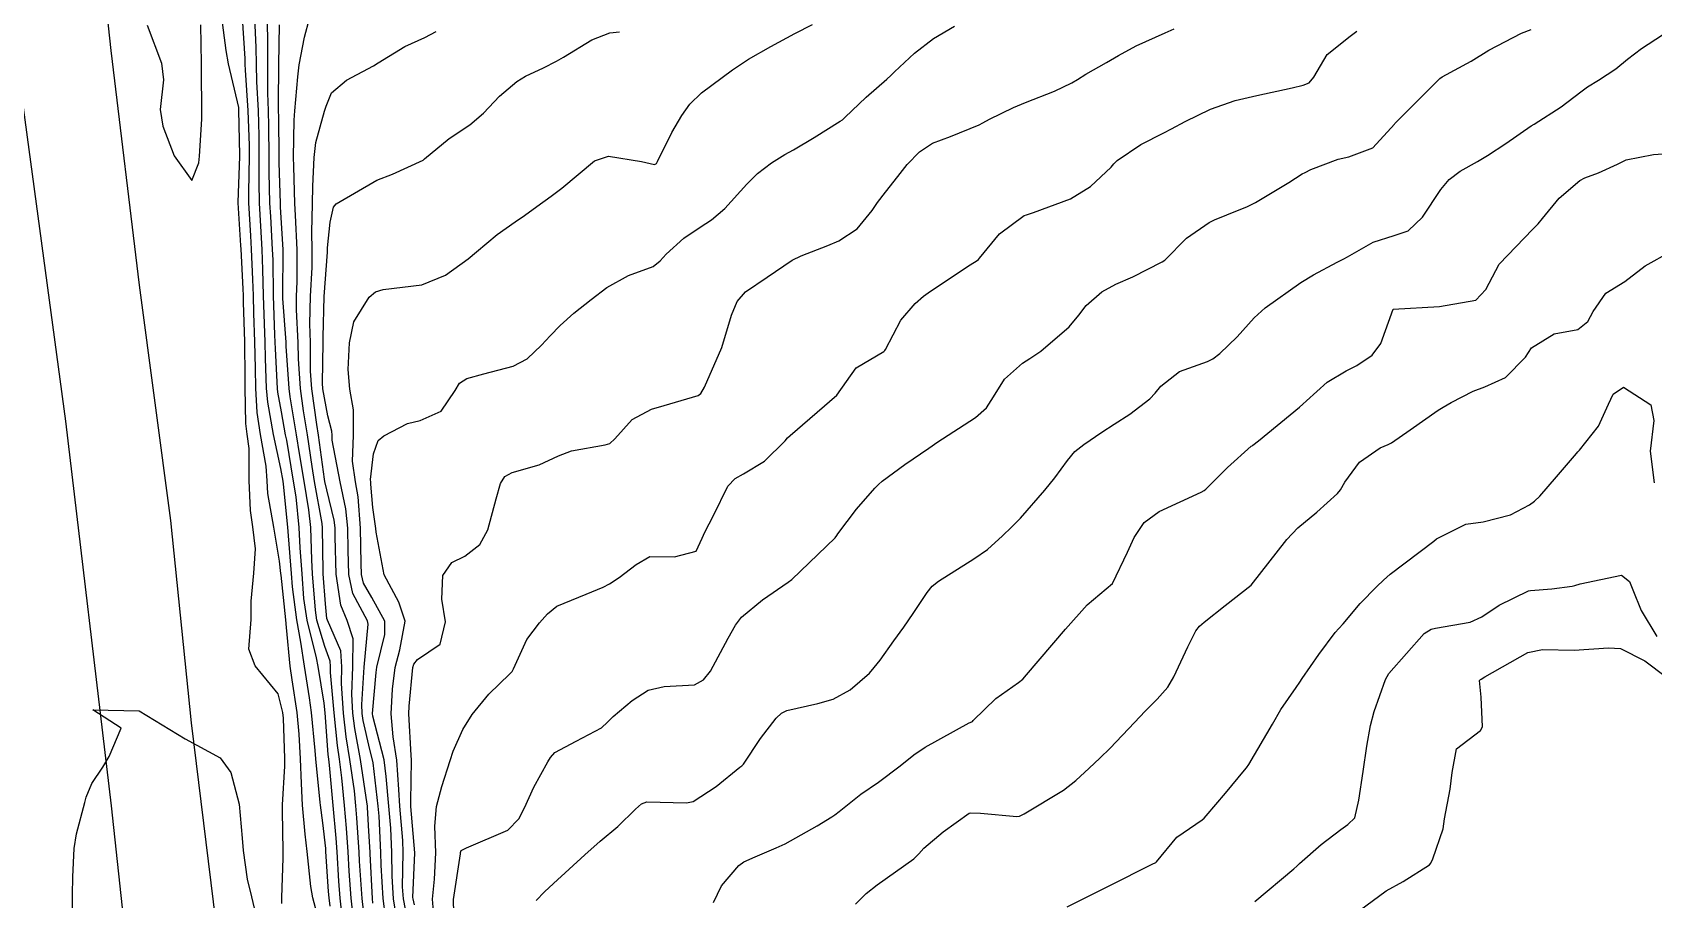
# Model space of a CAD drawing. Header units: metres. Extents: x 307586 to 320046, y 7427249 to 7434250.
# Drawn here: x 319367.6 to 319437.7, y 7427961 to 7427998.5 of the extents above; entities that cross this region are included whole.
import ezdxf

# ---------------------------------------------------------------- set-up
doc = ezdxf.new("R2010")
doc.units = ezdxf.units.M
doc.header["$MEASUREMENT"] = 0
for name, color, linetype in [('Curvas de Nivel 1m', 11, 'Continuous'), ('Curvas de Nivel 5m', 15, 'Continuous'), ('Linha Férrea', 20, 'Continuous')]:
    doc.layers.add(name, color=color, linetype=linetype)

msp = doc.modelspace()

# ---------------------------------------------------------------- linework, layer by layer
at = {"layer": 'Curvas de Nivel 1m', "flags": 128}
for points, elevation in [([(319372.609, 7427998.791), (319373.231, 7427997.144), (319373.307, 7427996.418), (319373.167, 7427995.144), (319373.281, 7427994.417), (319373.768, 7427993.138), (319374.532, 7427992.076), (319374.832, 7427992.835), (319374.871, 7427993.127), (319374.961, 7427994.724), (319374.969, 7427995.126), (319374.958, 7427996.756), (319374.948, 7427997.126), (319374.93, 7427998.807)], 812), ([(319378.422, 7427960.815), (319378.425, 7427961.077), (319378.481, 7427962.776), (319378.483, 7427963.077), (319378.452, 7427964.826), (319378.457, 7427965.077), (319378.553, 7427966.752), (319378.556, 7427967.077), (319378.496, 7427968.832), (319378.472, 7427969.078), (319378.265, 7427969.877), (319377.269, 7427971.095), (319377.002, 7427971.811), (319377.095, 7427973.098), (319377.102, 7427973.889), (319377.212, 7427975.097), (319377.283, 7427976.152), (319377.175, 7427977.098), (319377.07, 7427977.81), (319377.02, 7427979.1), (319377.008, 7427980.487), (319376.928, 7427981.102), (319376.871, 7427981.566), (319376.847, 7427983.104), (319376.848, 7427983.525), (319376.823, 7427985.104), (319376.776, 7427986.798), (319376.763, 7427987.106), (319376.756, 7427987.386), (319376.664, 7427989.107), (319376.655, 7427989.267), (319376.545, 7427991.11), (319376.544, 7427991.131), (319376.604, 7427993.109), (319376.604, 7427993.17), (319376.573, 7427995.11), (319376.565, 7427995.224), (319376.116, 7427997.115), (319376.019, 7427997.696), (319375.832, 7427999.118)], 813), ([(319380.142, 7427959.646), (319379.769, 7427961.064), (319379.686, 7427961.547), (319379.526, 7427963.067), (319379.442, 7427963.816), (319379.325, 7427965.069), (319379.284, 7427966.002), (319379.238, 7427967.07), (319379.172, 7427968.142), (319379.083, 7427969.072), (319378.869, 7427970.479), (319378.792, 7427971.075), (319378.635, 7427972.741), (319378.595, 7427973.077), (319378.398, 7427975.003), (319378.389, 7427975.079), (319378.331, 7427975.619), (319378.08, 7427977.084), (319377.825, 7427978.546), (319377.789, 7427979.089), (319377.744, 7427979.728), (319377.498, 7427981.094), (319377.356, 7427982.039), (319377.304, 7427983.097), (319377.287, 7427983.953), (319377.266, 7427985.098), (319377.223, 7427986.337), (319377.199, 7427987.099), (319377.178, 7427987.798), (319377.119, 7427989.101), (319377.086, 7427989.686), (319377.004, 7427991.103), (319376.998, 7427991.573), (319377.027, 7427993.103), (319377.028, 7427993.584), (319376.976, 7427995.104), (319376.855, 7427996.84), (319376.848, 7427997.106), (319376.838, 7427997.349), (319376.73, 7427999.108)], 814), ([(319381.048, 7427960.148), (319380.952, 7427961.048), (319380.895, 7427961.774), (319380.817, 7427963.05), (319380.77, 7427963.633), (319380.643, 7427965.053), (319380.491, 7427966.794), (319380.456, 7427967.057), (319380.432, 7427967.254), (319380.306, 7427969.059), (319380.259, 7427969.473), (319380, 7427971.063), (319379.921, 7427971.429), (319379.525, 7427973.068), (319379.384, 7427973.997), (319379.299, 7427975.07), (319379.226, 7427976.185), (319379.174, 7427977.072), (319379.043, 7427978.397), (319378.936, 7427979.074), (319378.636, 7427980.841), (319378.592, 7427981.078), (319378.413, 7427982.074), (319378.255, 7427982.916), (319378.238, 7427983.083), (319378.152, 7427984.796), (319378.143, 7427985.085), (319378.131, 7427985.402), (319378.065, 7427987.086), (319378.046, 7427988.644), (319378.03, 7427989.087), (319377.945, 7427990.519), (319377.914, 7427991.089), (319377.879, 7427992.432), (319377.876, 7427993.09), (319377.872, 7427994.406), (319377.85, 7427995.091), (319377.818, 7427995.848), (319377.816, 7427997.092), (319377.815, 7427998.302), (319377.797, 7427999.092)], 816), ([(319381.586, 7427959.593), (319381.428, 7427961.041), (319381.343, 7427962.211), (319381.292, 7427963.043), (319381.221, 7427964.073), (319381.138, 7427965.046), (319381.026, 7427966.243), (319380.913, 7427967.05), (319380.828, 7427967.641), (319380.69, 7427969.053), (319380.53, 7427970.805), (319380.531, 7427971.056), (319380.514, 7427971.285), (319380.292, 7427971.921), (319379.944, 7427973.064), (319379.876, 7427973.496), (319379.755, 7427975.066), (319379.724, 7427975.674), (319379.675, 7427977.067), (319379.6, 7427977.828), (319379.39, 7427979.07), (319379.187, 7427980.276), (319379.061, 7427981.073), (319378.783, 7427982.713), (319378.738, 7427983.077), (319378.616, 7427984.903), (319378.608, 7427985.078), (319378.471, 7427986.966), (319378.469, 7427987.08), (319378.491, 7427989.078), (319378.373, 7427990.934), (319378.366, 7427991.082), (319378.312, 7427992.855), (319378.307, 7427993.084), (319378.296, 7427994.82), (319378.286, 7427995.084), (319378.279, 7427995.373), (319378.299, 7427997.084), (319378.33, 7427998.804)], 817), ([(319382.131, 7427959.028), (319381.905, 7427961.034), (319381.789, 7427962.646), (319381.769, 7427963.036), (319381.675, 7427964.516), (319381.633, 7427965.039), (319381.569, 7427965.683), (319381.367, 7427967.043), (319381.212, 7427968.015), (319381.091, 7427969.047), (319381.002, 7427970.319), (319381.014, 7427971.049), (319380.972, 7427971.732), (319380.403, 7427973.059), (319380.378, 7427973.133), (319380.31, 7427973.763), (319380.213, 7427975.061), (319380.208, 7427975.178), (319380.191, 7427977.062), (319380.175, 7427977.242), (319379.842, 7427979.065), (319379.739, 7427979.71), (319379.536, 7427981.069), (319379.369, 7427982.115), (319379.237, 7427983.072), (319379.152, 7427984.357), (319379.127, 7427985.073), (319379.063, 7427986.475), (319379.061, 7427987.074), (319379.091, 7427987.685), (319379.086, 7427989.074), (319379.016, 7427990.575), (319378.995, 7427991.075), (319378.944, 7427992.671), (319378.936, 7427993.076), (319378.959, 7427994.676), (319378.982, 7427995.076), (319379.112, 7427996.547), (319379.176, 7427997.074), (319379.413, 7427998.264), (319379.618, 7427999.07)], 818), ([(319383.477, 7427959.683), (319383.26, 7427961.019), (319383.191, 7427962.002), (319383.188, 7427963.02), (319383.145, 7427964.068), (319383.06, 7427965.021), (319382.942, 7427966.302), (319382.844, 7427967.024), (319382.363, 7427968.918), (319382.344, 7427969.029), (319382.5, 7427970.808), (319382.527, 7427971.028), (319382.875, 7427972.447), (319382.88, 7427973.024), (319382.313, 7427974.044), (319381.951, 7427974.667), (319381.872, 7427975.037), (319381.857, 7427975.51), (319381.823, 7427977.038), (319381.72, 7427978.393), (319381.612, 7427979.041), (319381.486, 7427979.944), (319381.524, 7427981.043), (319381.53, 7427982.159), (319381.372, 7427983.046), (319381.291, 7427983.907), (319381.347, 7427985.046), (319381.533, 7427985.968), (319382.206, 7427987.034), (319382.475, 7427987.26), (319382.803, 7427987.353), (319384.478, 7427987.564), (319385.506, 7427987.976), (319386.49, 7427988.688), (319386.839, 7427988.985), (319387.742, 7427989.733), (319388.513, 7427990.287), (319388.917, 7427990.556), (319389.458, 7427990.951), (319390.078, 7427991.393), (319390.531, 7427991.739), (319391.944, 7427992.919), (319392.545, 7427993.125), (319393.974, 7427992.896), (319394.542, 7427992.765), (319394.625, 7427992.806), (319394.672, 7427992.889), (319395.295, 7427994.143), (319395.714, 7427994.878), (319396.07, 7427995.375), (319396.578, 7427995.862), (319397.91, 7427996.85), (319398.598, 7427997.313), (319399.573, 7427997.861), (319400.609, 7427998.429), (319401.368, 7427998.809)], 821), ([(319382.361, 7427960.827), (319382.343, 7427961.028), (319382.244, 7427962.967), (319382.243, 7427963.029), (319382.192, 7427963.942), (319382.136, 7427964.965), (319382.128, 7427965.031), (319382.122, 7427965.113), (319381.824, 7427967.036), (319381.581, 7427968.375), (319381.492, 7427969.041), (319381.449, 7427969.858), (319381.496, 7427971.042), (319381.508, 7427972.254), (319381.253, 7427973.046), (319380.974, 7427973.714), (319380.779, 7427975.053), (319380.737, 7427976.664), (319380.73, 7427977.054), (319380.689, 7427977.388), (319380.369, 7427978.702), (319380.292, 7427979.061), (319380.277, 7427979.158), (319380.017, 7427981.064), (319379.945, 7427981.528), (319379.723, 7427983.067), (319379.669, 7427983.829), (319379.661, 7427985.068), (319379.643, 7427985.88), (319379.661, 7427987.068), (319379.734, 7427988.316), (319379.745, 7427989.067), (319379.729, 7427989.843), (319379.752, 7427991.068), (319379.771, 7427991.827), (319379.818, 7427993.067), (319379.901, 7427993.715), (319380.269, 7427995.063), (319380.339, 7427995.29), (319380.575, 7427995.858), (319381.222, 7427996.412), (319382.397, 7427997.033), (319382.594, 7427997.153), (319383.751, 7427997.869), (319384.605, 7427998.252), (319385.101, 7427998.512)], 819), ([(319384.058, 7427959.087), (319383.69, 7427961.015), (319383.647, 7427961.536), (319383.675, 7427963.015), (319383.659, 7427963.545), (319383.53, 7427965.017), (319383.485, 7427965.747), (319383.4, 7427967.018), (319383.246, 7427968.016), (319383.154, 7427969.021), (319383.212, 7427970.077), (319383.327, 7427971.02), (319383.532, 7427971.776), (319383.758, 7427973.015), (319383.484, 7427973.845), (319382.85, 7427975.025), (319382.504, 7427976.875), (319382.484, 7427977.029), (319382.362, 7427977.931), (319382.279, 7427978.939), (319382.27, 7427979.032), (319382.256, 7427979.151), (319382.391, 7427980.252), (319382.595, 7427980.833), (319382.838, 7427981.026), (319383.853, 7427981.571), (319384.41, 7427981.7), (319385.319, 7427982.095), (319385.918, 7427982.995), (319386.107, 7427983.313), (319386.428, 7427983.513), (319387.158, 7427983.707), (319388.434, 7427984.041), (319389.035, 7427984.356), (319389.651, 7427984.948), (319390.03, 7427985.363), (319390.456, 7427985.796), (319391.058, 7427986.338), (319391.8, 7427986.92), (319392.478, 7427987.45), (319393.421, 7427987.963), (319394.488, 7427988.355), (319394.785, 7427988.592), (319395.038, 7427988.885), (319395.802, 7427989.578), (319396.511, 7427990.056), (319397.006, 7427990.373), (319397.577, 7427990.854), (319398.534, 7427991.917), (319398.995, 7427992.378), (319399.599, 7427992.829), (319400.18, 7427993.192), (319400.552, 7427993.4), (319401.435, 7427993.932), (319402.571, 7427994.63), (319402.665, 7427994.696), (319402.766, 7427994.788), (319403.686, 7427995.675), (319404.59, 7427996.453), (319404.753, 7427996.607), (319404.908, 7427996.767), (319405.779, 7427997.58), (319406.608, 7427998.213), (319407.507, 7427998.737)], 822), ([(319384.159, 7427960.75), (319384.101, 7427961.011), (319384.095, 7427961.08), (319384.175, 7427963.01), (319384.006, 7427965.012), (319384, 7427965.218), (319384.03, 7427967.012), (319384.025, 7427967.222), (319383.915, 7427969.013), (319383.925, 7427969.347), (319384.096, 7427971.012), (319384.132, 7427971.163), (319384.286, 7427971.362), (319385.272, 7427972.022), (319385.504, 7427972.998), (319385.346, 7427973.966), (319385.391, 7427974.999), (319385.771, 7427975.556), (319386.336, 7427975.837), (319386.987, 7427976.337), (319387.335, 7427976.975), (319387.698, 7427978.302), (319387.881, 7427978.967), (319388.063, 7427979.279), (319388.38, 7427979.454), (319389.553, 7427979.78), (319390.391, 7427980.169), (319390.946, 7427980.381), (319392.399, 7427980.637), (319392.601, 7427980.707), (319392.822, 7427980.906), (319393.577, 7427981.733), (319394.416, 7427982.181), (319394.957, 7427982.345), (319396.422, 7427982.772), (319396.537, 7427982.868), (319396.698, 7427983.137), (319397.449, 7427984.855), (319397.864, 7427986.25), (319398.113, 7427986.845), (319398.477, 7427987.262), (319399.416, 7427987.899), (319400.491, 7427988.62), (319400.881, 7427988.814), (319402.035, 7427989.262), (319402.503, 7427989.461), (319403.306, 7427989.987), (319403.949, 7427990.776), (319404.181, 7427991.119), (319404.531, 7427991.567), (319405.06, 7427992.243), (319405.467, 7427992.761), (319406.003, 7427993.304), (319406.557, 7427993.682), (319407.331, 7427993.969), (319408.569, 7427994.472), (319408.731, 7427994.558), (319409.021, 7427994.716), (319410.058, 7427995.226), (319410.58, 7427995.439), (319411.836, 7427995.932), (319412.589, 7427996.297), (319412.822, 7427996.436), (319413.18, 7427996.664), (319414.076, 7427997.177), (319414.601, 7427997.48), (319415.36, 7427997.888), (319416.611, 7427998.455), (319417.011, 7427998.624)], 823), ([(319385.009, 7427960.138), (319384.936, 7427960.998), (319385.034, 7427961.864), (319385.083, 7427963.001), (319385.043, 7427964.152), (319385.119, 7427965.001), (319385.348, 7427965.866), (319385.709, 7427966.995), (319385.833, 7427967.398), (319386.246, 7427968.34), (319386.655, 7427968.984), (319387.375, 7427969.865), (319388.28, 7427970.738), (319388.391, 7427970.849), (319388.445, 7427970.958), (319389.015, 7427972.234), (319389.561, 7427972.947), (319389.911, 7427973.34), (319390.31, 7427973.673), (319391.579, 7427974.185), (319392.319, 7427974.496), (319392.592, 7427974.635), (319393.016, 7427974.903), (319393.75, 7427975.477), (319394.337, 7427975.814), (319395.409, 7427975.807), (319396.341, 7427976.052), (319396.606, 7427976.609), (319396.717, 7427976.865), (319397.088, 7427977.587), (319397.712, 7427978.85), (319398.029, 7427979.194), (319398.381, 7427979.397), (319399.289, 7427979.931), (319400.181, 7427980.822), (319400.284, 7427980.942), (319400.405, 7427981.047), (319402.423, 7427982.79), (319403.253, 7427983.97), (319404.451, 7427984.672), (319404.504, 7427984.718), (319404.531, 7427984.769), (319405.194, 7427986.034), (319405.804, 7427986.757), (319406.164, 7427987.065), (319406.478, 7427987.294), (319408.186, 7427988.42), (319408.492, 7427988.616), (319408.55, 7427988.661), (319408.59, 7427988.719), (319409.459, 7427989.76), (319410.521, 7427990.551), (319410.626, 7427990.594), (319410.927, 7427990.694), (319412.529, 7427991.278), (319413.386, 7427991.809), (319414.283, 7427992.653), (319414.403, 7427992.793), (319414.547, 7427992.938), (319415.572, 7427993.626), (319416.565, 7427994.133), (319416.891, 7427994.302), (319417.475, 7427994.616), (319418.578, 7427995.155), (319419.641, 7427995.531), (319420.585, 7427995.746), (319422.11, 7427996.079), (319422.589, 7427996.19), (319422.844, 7427996.294), (319423.044, 7427996.545), (319423.625, 7427997.518), (319424.611, 7427998.316), (319424.736, 7427998.404), (319424.902, 7427998.527)], 824), ([(319389.424, 7427960.947), (319389.786, 7427961.324), (319390.17, 7427961.675), (319391.529, 7427962.92), (319392.189, 7427963.503), (319392.957, 7427964.141), (319393.719, 7427964.895), (319393.979, 7427965.119), (319394.208, 7427965.213), (319395.921, 7427965.16), (319396.208, 7427965.225), (319397.206, 7427965.867), (319398.231, 7427966.703), (319398.31, 7427966.761), (319398.381, 7427966.839), (319399.125, 7427967.951), (319399.799, 7427968.825), (319400.032, 7427969.047), (319400.258, 7427969.164), (319401.601, 7427969.462), (319402.266, 7427969.655), (319403.003, 7427970.051), (319403.831, 7427970.775), (319404.042, 7427971.016), (319404.289, 7427971.33), (319404.893, 7427972.168), (319405.312, 7427972.76), (319405.72, 7427973.347), (319406.326, 7427974.259), (319406.544, 7427974.533), (319406.812, 7427974.743), (319408.343, 7427975.715), (319408.937, 7427976.124), (319409.589, 7427976.708), (319409.977, 7427977.083), (319410.361, 7427977.469), (319411.421, 7427978.684), (319411.847, 7427979.212), (319412.392, 7427979.961), (319412.715, 7427980.35), (319413.104, 7427980.663), (319413.878, 7427981.186), (319414.412, 7427981.539), (319415.093, 7427981.967), (319415.959, 7427982.635), (319416.186, 7427982.873), (319416.431, 7427983.177), (319417.241, 7427983.818), (319418.448, 7427984.249), (319418.685, 7427984.362), (319418.983, 7427984.595), (319419.733, 7427985.315), (319420.468, 7427986.138), (319420.935, 7427986.573), (319422.484, 7427987.666), (319423.032, 7427988), (319424.051, 7427988.534), (319424.346, 7427988.681), (319424.496, 7427988.768), (319425.613, 7427989.412), (319426.511, 7427989.687), (319427.118, 7427989.896), (319427.742, 7427990.492), (319428.535, 7427991.679), (319428.898, 7427992.118), (319429.369, 7427992.472), (319430.121, 7427992.892), (319430.553, 7427993.149), (319431.346, 7427993.664), (319432.447, 7427994.432), (319432.574, 7427994.513), (319433.742, 7427995.258), (319434.588, 7427995.909), (319434.874, 7427996.123), (319435.351, 7427996.402), (319436.101, 7427996.894), (319436.607, 7427997.315), (319437.218, 7427997.777), (319438.121, 7427998.368)], 826), ([(319397.095, 7427960.851), (319397.435, 7427961.583), (319398.179, 7427962.462), (319398.407, 7427962.611), (319398.89, 7427962.833), (319399.794, 7427963.217), (319400.189, 7427963.394), (319401.573, 7427964.175), (319402.201, 7427964.561), (319402.342, 7427964.648), (319402.524, 7427964.787), (319403.461, 7427965.538), (319404.226, 7427966.066), (319405.16, 7427966.761), (319405.755, 7427967.238), (319406.241, 7427967.566), (319408.15, 7427968.62), (319408.252, 7427968.672), (319408.284, 7427968.688), (319408.319, 7427968.719), (319409.297, 7427969.68), (319410.278, 7427970.362), (319410.462, 7427970.515), (319410.624, 7427970.695), (319412.303, 7427972.67), (319413.25, 7427973.73), (319414.333, 7427974.65), (319414.986, 7427976.004), (319415.276, 7427976.641), (319415.705, 7427977.291), (319416.364, 7427977.758), (319418.176, 7427978.603), (319418.306, 7427978.669), (319418.375, 7427978.722), (319419.311, 7427979.669), (319420.34, 7427980.581), (319420.377, 7427980.606), (319420.403, 7427980.627), (319420.652, 7427980.823), (319422.42, 7427982.267), (319422.57, 7427982.4), (319422.721, 7427982.547), (319423.617, 7427983.356), (319424.443, 7427983.849), (319424.902, 7427984.07), (319425.564, 7427984.519), (319425.946, 7427985.027), (319426.473, 7427986.51), (319428.474, 7427986.626), (319430.046, 7427986.895), (319430.482, 7427987.356), (319431.061, 7427988.451), (319432.516, 7427989.963), (319432.75, 7427990.197), (319432.927, 7427990.426), (319433.648, 7427991.302), (319434.539, 7427992.064), (319434.763, 7427992.185), (319435.359, 7427992.402), (319436.167, 7427992.776), (319436.551, 7427992.96), (319437.73, 7427993.197), (319438.556, 7427993.256)], 827), ([(319403.23, 7427960.779), (319403.69, 7427961.252), (319404.171, 7427961.625), (319405.755, 7427962.746), (319405.972, 7427962.957), (319406.19, 7427963.214), (319407.021, 7427963.911), (319408.137, 7427964.721), (319408.213, 7427964.736), (319408.63, 7427964.716), (319410.211, 7427964.577), (319410.314, 7427964.596), (319410.52, 7427964.695), (319412.223, 7427965.718), (319412.756, 7427966.137), (319413.332, 7427966.659), (319413.795, 7427967.097), (319414.242, 7427967.536), (319415.298, 7427968.634), (319415.756, 7427969.132), (319416.268, 7427969.652), (319416.73, 7427970.169), (319416.996, 7427970.619), (319417.592, 7427971.907), (319417.938, 7427972.605), (319418.104, 7427972.805), (319418.309, 7427972.973), (319419.218, 7427973.692), (319420.333, 7427974.58), (319421.88, 7427976.557), (319422.358, 7427977.049), (319423.171, 7427977.736), (319424.071, 7427978.533), (319424.202, 7427978.705), (319424.38, 7427979.033), (319425.018, 7427979.899), (319425.906, 7427980.515), (319426.257, 7427980.659), (319426.405, 7427980.733), (319427.208, 7427981.295), (319428.42, 7427982.14), (319428.63, 7427982.269), (319428.981, 7427982.474), (319429.93, 7427982.965), (319430.433, 7427983.153), (319431.334, 7427983.552), (319432.19, 7427984.434), (319432.457, 7427984.836), (319433.442, 7427985.441), (319434.465, 7427985.626), (319434.896, 7427985.979), (319435.127, 7427986.403), (319435.673, 7427987.206), (319436.486, 7427987.71), (319437.364, 7427988.377), (319438.503, 7427989.017)], 828), ([(319412.375, 7427960.668), (319413.56, 7427961.265), (319414.172, 7427961.571), (319416.091, 7427962.53), (319416.182, 7427962.575), (319416.209, 7427962.593), (319416.238, 7427962.619), (319417.122, 7427963.688), (319418.21, 7427964.436), (319418.307, 7427964.504), (319418.392, 7427964.598), (319419.223, 7427965.59), (319420.054, 7427966.582), (319420.135, 7427966.68), (319420.235, 7427966.819), (319421.262, 7427968.565), (319421.615, 7427969.208), (319422.277, 7427970.153), (319422.442, 7427970.387), (319422.546, 7427970.547), (319423.256, 7427971.578), (319423.97, 7427972.533), (319424.131, 7427972.706), (319424.309, 7427972.904), (319425.054, 7427973.791), (319425.774, 7427974.516), (319426.053, 7427974.795), (319426.338, 7427975.054), (319428.229, 7427976.482), (319428.354, 7427976.58), (319429.62, 7427977.208), (319430.361, 7427977.318), (319431.545, 7427977.622), (319432.369, 7427978.047), (319432.591, 7427978.208), (319432.813, 7427978.426), (319433.543, 7427979.261), (319434.401, 7427980.273), (319434.463, 7427980.348), (319434.525, 7427980.409), (319435.357, 7427981.457), (319435.781, 7427982.396), (319435.991, 7427982.833), (319436.434, 7427983.13), (319437.613, 7427982.372), (319437.74, 7427981.694), (319437.586, 7427980.372), (319437.755, 7427978.996)], 829), ([(319425.025, 7427960.517), (319426.172, 7427961.368), (319426.908, 7427961.76), (319428.052, 7427962.481), (319428.108, 7427962.557), (319428.187, 7427962.744), (319428.639, 7427964.043), (319428.698, 7427964.475), (319428.936, 7427965.762), (319429.02, 7427966.472), (319429.214, 7427967.499), (319430.251, 7427968.298), (319430.342, 7427968.459), (319430.272, 7427969.734), (319430.21, 7427970.461), (319430.244, 7427970.499), (319430.283, 7427970.517), (319430.44, 7427970.613), (319432.295, 7427971.673), (319432.925, 7427971.795), (319434.296, 7427971.768), (319435.781, 7427971.871), (319436.297, 7427971.835), (319437.361, 7427971.301), (319438.285, 7427970.603)], 831), ([(319369.364, 7427959.969), (319369.381, 7427961.188), (319369.392, 7427961.967), (319369.447, 7427963.187), (319369.549, 7427963.827), (319369.909, 7427965.183), (319369.973, 7427965.415), (319370.215, 7427966.003), (319370.687, 7427966.712), (319370.961, 7427967.169), (319371.476, 7427968.392), (319370.253, 7427969.18), (319372.253, 7427969.15), (319374.241, 7427967.935), (319375.757, 7427967.115), (319376.223, 7427966.478), (319376.584, 7427965.104), (319376.718, 7427963.632), (319376.75, 7427963.101), (319376.934, 7427961.862), (319377.122, 7427961.096), (319377.414, 7427959.821)], 813)]:
    msp.add_lwpolyline(points, dxfattribs=dict(at, elevation=elevation))
at = {"layer": 'Curvas de Nivel 5m', "flags": 128}
for points, elevation in [([(319380.51, 7427960.702), (319380.473, 7427961.055), (319380.449, 7427961.339), (319380.334, 7427963.058), (319380.323, 7427963.197), (319380.195, 7427964.309), (319380.094, 7427965.061), (319380.08, 7427965.186), (319379.903, 7427967.063), (319379.872, 7427967.428), (319379.712, 7427969.065), (319379.621, 7427969.708), (319379.411, 7427971.069), (319379.246, 7427972.118), (319379.077, 7427973.072), (319378.89, 7427974.502), (319378.845, 7427975.075), (319378.716, 7427976.707), (319378.686, 7427977.077), (319378.502, 7427978.949), (319378.481, 7427979.079), (319378.381, 7427979.615), (319378.068, 7427981.085), (319377.816, 7427982.488), (319377.768, 7427983.09), (319377.724, 7427984.379), (319377.705, 7427985.091), (319377.678, 7427985.868), (319377.632, 7427987.093), (319377.608, 7427988.217), (319377.575, 7427989.094), (319377.513, 7427990.1), (319377.46, 7427991.096), (319377.441, 7427992.006), (319377.45, 7427993.096), (319377.45, 7427993.995), (319377.412, 7427995.097), (319377.345, 7427996.335), (319377.331, 7427997.099), (319377.32, 7427997.819), (319377.265, 7427999.1)], 815), ([(319382.915, 7427960.259), (319382.811, 7427961.024), (319382.725, 7427962.477), (319382.708, 7427963.025), (319382.635, 7427964.589), (319382.595, 7427965.026), (319382.369, 7427966.89), (319382.344, 7427967.029), (319382.237, 7427967.473), (319381.941, 7427968.726), (319381.896, 7427969.035), (319381.883, 7427969.411), (319381.98, 7427971.035), (319382.155, 7427972.886), (319382.124, 7427973.033), (319381.494, 7427974.221), (319381.324, 7427975.045), (319381.296, 7427976.089), (319381.278, 7427977.046), (319381.191, 7427977.877), (319380.955, 7427979.051), (319380.605, 7427980.852), (319380.596, 7427981.057), (319380.586, 7427981.239), (319380.411, 7427981.891), (319380.197, 7427983.062), (319380.178, 7427983.31), (319380.211, 7427985.062), (319380.214, 7427985.295), (319380.262, 7427987.062), (319380.398, 7427988.967), (319380.401, 7427989.061), (319380.402, 7427989.154), (319380.511, 7427990.273), (319380.655, 7427990.924), (319380.774, 7427991.056), (319382.533, 7427992.087), (319383.216, 7427992.343), (319384.542, 7427992.946), (319384.572, 7427992.981), (319384.6, 7427993.009), (319385.661, 7427993.89), (319386.558, 7427994.48), (319387.149, 7427994.981), (319387.835, 7427995.71), (319388.584, 7427996.354), (319388.966, 7427996.577), (319389.747, 7427996.948), (319390.304, 7427997.235), (319390.598, 7427997.407), (319391.834, 7427998.15), (319392.608, 7427998.461), (319393.02, 7427998.495)], 820), ([(319385.887, 7427959.233), (319385.848, 7427960.985), (319386.148, 7427962.955), (319386.151, 7427962.99), (319386.152, 7427963.021), (319386.184, 7427963.101), (319386.416, 7427963.218), (319388.193, 7427963.988), (319388.68, 7427964.473), (319388.92, 7427964.953), (319389.317, 7427965.848), (319389.928, 7427966.943), (319390.044, 7427967.133), (319390.237, 7427967.339), (319391.145, 7427967.83), (319392.248, 7427968.411), (319392.506, 7427968.652), (319392.757, 7427968.905), (319393.574, 7427969.586), (319394.27, 7427970.041), (319394.957, 7427970.198), (319396.274, 7427970.274), (319396.662, 7427970.479), (319396.96, 7427970.86), (319397.728, 7427972.28), (319398.043, 7427972.844), (319398.306, 7427973.19), (319399.203, 7427973.942), (319400.322, 7427974.702), (319400.482, 7427974.818), (319402.351, 7427976.619), (319402.423, 7427976.719), (319402.469, 7427976.789), (319403.275, 7427977.869), (319404.07, 7427978.773), (319404.223, 7427978.924), (319404.377, 7427979.068), (319405.36, 7427979.789), (319406.399, 7427980.502), (319406.544, 7427980.605), (319406.748, 7427980.745), (319408.414, 7427981.822), (319408.892, 7427982.242), (319409.197, 7427982.712), (319409.664, 7427983.478), (319410.445, 7427984.179), (319410.766, 7427984.378), (319411.247, 7427984.688), (319412.464, 7427985.743), (319412.882, 7427986.253), (319413.206, 7427986.663), (319413.874, 7427987.261), (319414.482, 7427987.583), (319415.222, 7427987.906), (319416.492, 7427988.55), (319416.6, 7427988.628), (319417.541, 7427989.581), (319418.518, 7427990.249), (319418.748, 7427990.369), (319419.276, 7427990.592), (319420.17, 7427990.94), (319420.528, 7427991.114), (319421.963, 7427991.985), (319422.541, 7427992.354), (319422.667, 7427992.424), (319422.908, 7427992.546), (319424.093, 7427992.991), (319424.551, 7427993.09), (319425.598, 7427993.479), (319426.53, 7427994.51), (319426.547, 7427994.536), (319426.574, 7427994.569), (319428.497, 7427996.481), (319428.594, 7427996.547), (319429.84, 7427997.228), (319430.605, 7427997.706), (319432.023, 7427998.439), (319432.445, 7427998.604)], 825), ([(319420.489, 7427960.898), (319422.181, 7427962.312), (319422.306, 7427962.424), (319422.43, 7427962.548), (319423.362, 7427963.372), (319424.205, 7427964.018), (319424.511, 7427964.223), (319424.815, 7427964.521), (319424.987, 7427965.285), (319425.183, 7427966.516), (319425.341, 7427967.61), (319425.494, 7427968.511), (319425.66, 7427969.111), (319426.147, 7427970.502), (319426.285, 7427970.756), (319427.817, 7427972.487), (319428.117, 7427972.671), (319428.307, 7427972.722), (319429.799, 7427972.976), (319430.314, 7427973.209), (319431.062, 7427973.708), (319432.331, 7427974.33), (319432.409, 7427974.352), (319433.333, 7427974.42), (319434.216, 7427974.529), (319434.334, 7427974.557), (319434.561, 7427974.634), (319436.339, 7427975.008), (319436.689, 7427974.729), (319436.834, 7427974.375), (319437.203, 7427973.488), (319437.88, 7427972.364)], 830)]:
    msp.add_lwpolyline(points, dxfattribs=dict(at, elevation=elevation))
at = {"layer": 'Linha Férrea'}
for points in [[(319384.24, 7427889.101), (319382.502, 7427901.83), (319381.094, 7427914.923), (319379.121, 7427931.594), (319377.244, 7427946.802), (319375.788, 7427958.303), (319374.521, 7427968.632), (319373.628, 7427977.366), (319372.267, 7427987.55), (319371.046, 7427997.69), (319369.638, 7428010.741), (319368.323, 7428021.447), (319366.726, 7428034.645)], [(319367.241, 7427995.231), (319369.071, 7427981.663), (319371.042, 7427965.041), (319372.731, 7427949.404), (319375.265, 7427931.516), (319376.955, 7427916.351), (319378.927, 7427900.859), (319380.804, 7427884.983)]]:
    msp.add_lwpolyline(points, dxfattribs=at)

doc.saveas('drawing.dxf')
